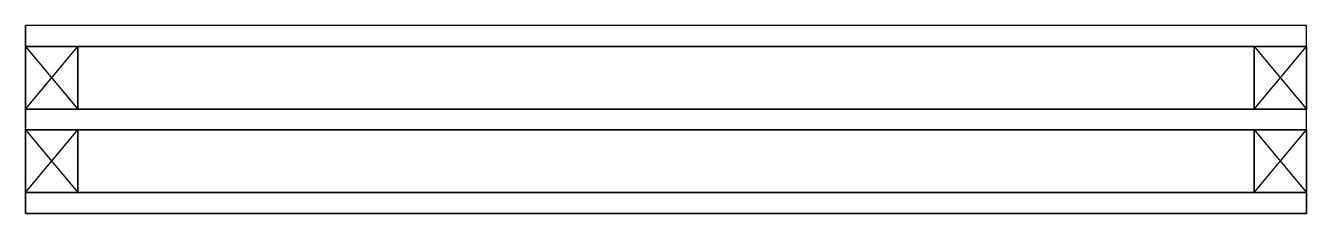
# Model space of a CAD drawing. Extents: x 0 to 246, y -4 to 32.
import ezdxf

# ---------------------------------------------------------------- set-up
doc = ezdxf.new("R2010")
doc.units = 0
doc.layers.get('0').update_dxf_attribs({"linetype": 'CONTINUOUS'})

msp = doc.modelspace()

# ---------------------------------------------------------------- linework, layer by layer
at = {"linetype": 'CONTINUOUS'}
for p, q in [((245.5, 32), (0, 32)), ((0, -4), (0, 32)), ((245.5, 32), (0, 32)), ((0, 28), (0, 32)), ((245.5, 32), (0, 32)), ((0, 32), (0, 28)), ((245.5, -4), (245.5, 32)), ((245.5, 28), (245.5, 32)), ((245.5, 28), (245.5, 32)), ((245.5, 28), (0, 28)), ((10, 28), (0, 28)), ((0, 16), (0, 28)), ((10, 28), (0, 28)), ((0, 28), (0, 16)), ((10, 28), (0, 28)), ((0, 28), (0, 16)), ((0, 16), (10, 28)), ((0, 28), (10, 16)), ((0, 28), (245.5, 28)), ((0, 28), (245.5, 28)), ((10, 28), (10, 16)), ((10, 16), (10, 28)), ((10, 16), (10, 28)), ((245.5, 28), (235.5, 28)), ((235.5, 16), (235.5, 28)), ((245.5, 28), (235.5, 28)), ((235.5, 28), (235.5, 16)), ((245.5, 28), (235.5, 28)), ((235.5, 28), (235.5, 16)), ((235.5, 16), (245.5, 28)), ((235.5, 28), (245.5, 16)), ((245.5, 28), (245.5, 16)), ((245.5, 16), (245.5, 28)), ((245.5, 16), (245.5, 28)), ((245.5, 16), (0, 16)), ((245.5, 16), (0, 16)), ((0, 12), (0, 16)), ((245.5, 16), (0, 16)), ((0, 16), (0, 12)), ((0, 16), (245.5, 16)), ((0, 16), (10, 16)), ((0, 16), (10, 16)), ((0, 16), (10, 16)), ((235.5, 16), (245.5, 16)), ((235.5, 16), (245.5, 16)), ((235.5, 16), (245.5, 16)), ((245.5, 12), (245.5, 16)), ((245.5, 12), (245.5, 16)), ((245.5, 12), (0, 12)), ((0, 12), (245.5, 12)), ((0, 12), (245.5, 12)), ((10, 12), (0, 12)), ((0, 0), (0, 12)), ((10, 12), (0, 12)), ((0, 12), (0, 0)), ((10, 12), (0, 12)), ((0, 12), (0, 0)), ((0, 0), (10, 12)), ((0, 12), (10, 0)), ((10, 12), (10, 0)), ((10, 0), (10, 12)), ((10, 0), (10, 12)), ((245.5, 12), (235.5, 12)), ((235.5, 0), (235.5, 12)), ((245.5, 12), (235.5, 12)), ((235.5, 12), (235.5, 0)), ((245.5, 12), (235.5, 12)), ((235.5, 12), (235.5, 0)), ((235.5, 0), (245.5, 12)), ((235.5, 12), (245.5, 0)), ((245.5, 12), (245.5, 0)), ((245.5, 0), (245.5, 12)), ((245.5, 0), (245.5, 12)), ((0, 0), (245.5, 0)), ((0, 0), (0, -4)), ((245.5, 0), (0, 0)), ((0, 0), (0, -4)), ((245.5, 0), (0, 0)), ((0, 0), (10, 0)), ((0, 0), (10, 0)), ((0, 0), (10, 0)), ((235.5, 0), (245.5, 0)), ((235.5, 0), (245.5, 0)), ((235.5, 0), (245.5, 0)), ((245.5, 0), (245.5, -4)), ((245.5, -4), (245.5, 0)), ((245.5, -4), (0, -4)), ((0, -4), (245.5, -4)), ((0, -4), (245.5, -4)), ((0, -4), (245.5, -4))]:
    msp.add_line(p, q, dxfattribs=at)

doc.saveas('drawing.dxf')
